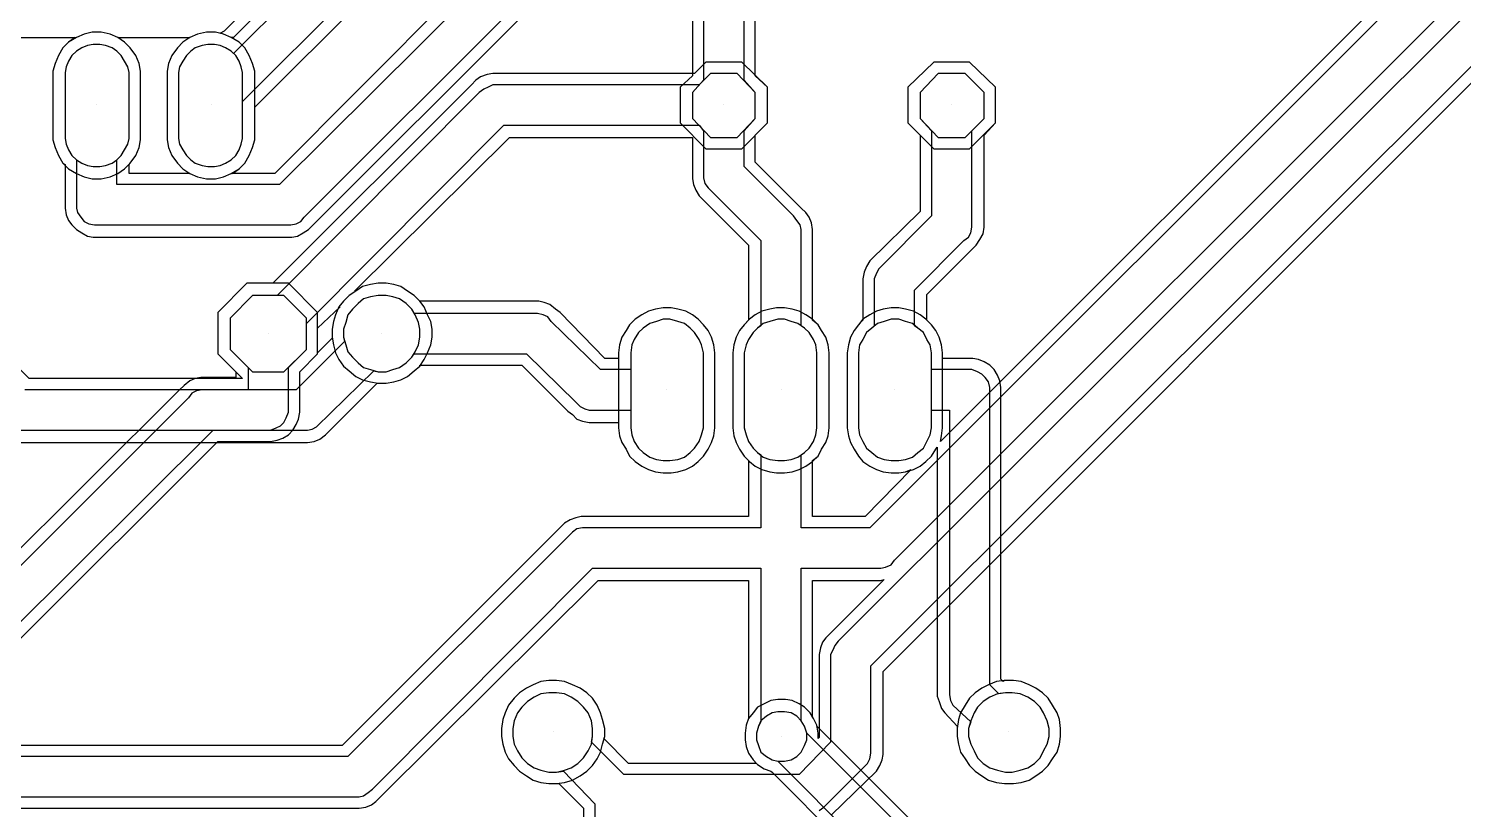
# Model space of a CAD drawing. Extents: x -4564 to 93, y -2534 to 43.
# Drawn here: x -1890 to -611, y -1542 to -846 of the extents above; entities that cross this region are included whole.
import ezdxf

# ---------------------------------------------------------------- set-up
doc = ezdxf.new("R2010")
doc.units = 0
for name, color, linetype in [('1', 1, 'CONTINUOUS'), ('11', 11, 'CONTINUOUS'), ('12', 12, 'CONTINUOUS'), ('3', 3, 'CONTINUOUS'), ('4', 4, 'CONTINUOUS')]:
    doc.layers.add(name, color=color, linetype=linetype)

msp = doc.modelspace()

# ---------------------------------------------------------------- linework, layer by layer
at = {"layer": '1'}
for p, q in [((-1829, -914), (-1829, -914)), ((-1727, -914), (-1727, -914)), ((-1270, -914), (-1270, -914)), ((-1067, -914), (-1067, -914)), ((-1676, -1118), (-1676, -1118)), ((-1575, -1118), (-1575, -1118))]:
    msp.add_line(p, q, dxfattribs=at)
at = {"layer": '11'}
for p, q in [((-1321, -1168), (-1321, -1168)), ((-1219, -1168), (-1219, -1168)), ((-1118, -1168), (-1118, -1168))]:
    msp.add_line(p, q, dxfattribs=at)
at = {"layer": '12'}
for p, q in [((-1422, -1473), (-1422, -1473)), ((-1016, -1473), (-1016, -1473))]:
    msp.add_line(p, q, dxfattribs=at)
at = {"layer": '3'}
for p, q in [((-327, -552), (-1168, -1392)), ((-415, -566), (-1140, -1291)), ((-1139, -1414), (-294, -570)), ((-1118, -1320), (-382, -584)), ((-1252, -892), (-1252, -658)), ((-1288, -668), (-1288, -892)), ((-1578, -740), (-1707, -868)), ((-1699, -911), (-1560, -772)), ((-1472, -792), (-1666, -985)), ((-1644, -1014), (-1454, -824)), ((-1847, -866), (-1851, -870)), ((-1847, -866), (-1851, -870)), ((-1842, -863), (-1847, -866)), ((-1842, -863), (-1847, -866)), ((-1837, -861), (-1842, -863)), ((-1837, -861), (-1842, -863)), ((-1832, -860), (-1837, -861)), ((-1832, -860), (-1837, -861)), ((-1826, -860), (-1832, -860)), ((-1826, -860), (-1832, -860)), ((-1821, -861), (-1826, -860)), ((-1821, -861), (-1826, -860)), ((-1815, -863), (-1821, -861)), ((-1815, -863), (-1821, -861)), ((-1811, -866), (-1815, -863)), ((-1811, -866), (-1815, -863)), ((-1807, -870), (-1811, -866)), ((-1807, -870), (-1811, -866)), ((-1745, -866), (-1749, -870)), ((-1745, -866), (-1749, -870)), ((-1741, -863), (-1745, -866)), ((-1741, -863), (-1745, -866)), ((-1735, -861), (-1741, -863)), ((-1735, -861), (-1741, -863)), ((-1730, -860), (-1735, -861)), ((-1730, -860), (-1735, -861)), ((-1724, -860), (-1730, -860)), ((-1724, -860), (-1730, -860)), ((-1719, -861), (-1724, -860)), ((-1719, -861), (-1724, -860)), ((-1714, -863), (-1719, -861)), ((-1714, -863), (-1719, -861)), ((-1709, -866), (-1714, -863)), ((-1709, -866), (-1714, -863)), ((-1707, -868), (-1709, -866)), ((-1705, -870), (-1709, -866)), ((-1856, -880), (-1857, -885)), ((-1856, -880), (-1857, -885)), ((-1854, -875), (-1856, -880)), ((-1854, -875), (-1856, -880)), ((-1851, -870), (-1854, -875)), ((-1851, -870), (-1854, -875)), ((-1804, -875), (-1807, -870)), ((-1804, -875), (-1807, -870)), ((-1801, -880), (-1804, -875)), ((-1801, -880), (-1804, -875)), ((-1800, -885), (-1801, -880)), ((-1800, -885), (-1801, -880)), ((-1755, -880), (-1756, -885)), ((-1755, -880), (-1756, -885)), ((-1752, -875), (-1755, -880)), ((-1752, -875), (-1755, -880)), ((-1749, -870), (-1752, -875)), ((-1749, -870), (-1752, -875)), ((-1702, -875), (-1705, -870)), ((-1700, -880), (-1702, -875)), ((-1699, -885), (-1700, -880)), ((-1857, -885), (-1857, -944)), ((-1857, -885), (-1857, -944)), ((-1800, -944), (-1800, -885)), ((-1800, -944), (-1800, -885)), ((-1756, -885), (-1756, -944)), ((-1756, -885), (-1756, -944)), ((-1699, -944), (-1699, -885)), ((-1288, -892), (-1298, -903)), ((-1282, -886), (-1292, -896)), ((-1258, -886), (-1282, -886)), ((-1242, -903), (-1258, -886)), ((-1242, -903), (-1252, -892)), ((-1079, -886), (-1095, -903)), ((-1079, -886), (-1095, -903)), ((-1055, -886), (-1079, -886)), ((-1055, -886), (-1079, -886)), ((-1038, -903), (-1055, -886)), ((-1038, -903), (-1055, -886)), ((-1488, -903), (-1668, -1084)), ((-1484, -900), (-1488, -903)), ((-1480, -898), (-1484, -900)), ((-1476, -896), (-1480, -898)), ((-1335, -896), (-1476, -896)), ((-1292, -896), (-1335, -896)), ((-1335, -896), (-1335, -896)), ((-1298, -903), (-1298, -926)), ((-1298, -903), (-1298, -903)), ((-1242, -926), (-1242, -903)), ((-1242, -926), (-1242, -903)), ((-1095, -903), (-1095, -926)), ((-1095, -903), (-1095, -903)), ((-1095, -903), (-1095, -926)), ((-1095, -903), (-1095, -903)), ((-1038, -926), (-1038, -903)), ((-1038, -926), (-1038, -903)), ((-1699, -944), (-1699, -911)), ((-1642, -1109), (-1466, -932)), ((-1466, -932), (-1330, -932)), ((-1330, -932), (-1330, -932)), ((-1330, -932), (-1292, -932)), ((-1298, -926), (-1282, -943)), ((-1292, -932), (-1288, -937)), ((-1258, -943), (-1242, -926)), ((-1252, -937), (-1242, -926)), ((-1095, -926), (-1085, -937)), ((-1095, -926), (-1079, -943)), ((-1055, -943), (-1038, -926)), ((-1049, -937), (-1038, -926)), ((-1857, -944), (-1856, -949)), ((-1857, -944), (-1856, -949)), ((-1801, -949), (-1800, -944)), ((-1801, -949), (-1800, -944)), ((-1800, -944), (-1800, -944)), ((-1756, -944), (-1755, -949)), ((-1756, -944), (-1755, -949)), ((-1700, -949), (-1699, -944)), ((-1700, -949), (-1699, -944)), ((-1699, -944), (-1699, -944)), ((-1699, -944), (-1699, -944)), ((-1288, -937), (-1288, -979)), ((-1282, -943), (-1258, -943)), ((-1252, -969), (-1252, -937)), ((-1085, -937), (-1085, -1013)), ((-1079, -943), (-1055, -943)), ((-1049, -1023), (-1049, -937)), ((-1856, -949), (-1854, -954)), ((-1856, -949), (-1854, -954)), ((-1854, -954), (-1851, -959)), ((-1854, -954), (-1851, -959)), ((-1807, -959), (-1804, -954)), ((-1807, -959), (-1804, -954)), ((-1804, -954), (-1801, -949)), ((-1804, -954), (-1801, -949)), ((-1755, -949), (-1752, -954)), ((-1755, -949), (-1752, -954)), ((-1752, -954), (-1749, -959)), ((-1752, -954), (-1749, -959)), ((-1705, -959), (-1702, -954)), ((-1705, -959), (-1702, -954)), ((-1702, -954), (-1700, -949)), ((-1702, -954), (-1700, -949)), ((-1851, -959), (-1847, -963)), ((-1851, -959), (-1847, -963)), ((-1847, -963), (-1847, -963)), ((-1847, -963), (-1847, -1006)), ((-1847, -963), (-1842, -966)), ((-1842, -966), (-1837, -968)), ((-1837, -968), (-1832, -969)), ((-1832, -969), (-1826, -969)), ((-1826, -969), (-1821, -968)), ((-1821, -968), (-1815, -966)), ((-1815, -966), (-1811, -963)), ((-1811, -963), (-1807, -959)), ((-1811, -963), (-1807, -959)), ((-1811, -985), (-1811, -963)), ((-1811, -963), (-1811, -963)), ((-1749, -959), (-1745, -963)), ((-1749, -959), (-1745, -963)), ((-1745, -963), (-1741, -966)), ((-1745, -963), (-1741, -966)), ((-1741, -966), (-1735, -968)), ((-1741, -966), (-1735, -968)), ((-1735, -968), (-1730, -969)), ((-1735, -968), (-1730, -969)), ((-1730, -969), (-1724, -969)), ((-1730, -969), (-1724, -969)), ((-1724, -969), (-1719, -968)), ((-1724, -969), (-1719, -968)), ((-1719, -968), (-1714, -966)), ((-1719, -968), (-1714, -966)), ((-1714, -966), (-1709, -963)), ((-1714, -966), (-1709, -963)), ((-1709, -963), (-1705, -959)), ((-1709, -963), (-1705, -959)), ((-1208, -1013), (-1252, -969)), ((-1288, -979), (-1287, -984)), ((-1287, -984), (-1284, -988)), ((-1666, -985), (-1811, -985)), ((-1284, -988), (-1237, -1035)), ((-1847, -1006), (-1846, -1010)), ((-1846, -1010), (-1843, -1014)), ((-1843, -1014), (-1840, -1018)), ((-1840, -1018), (-1836, -1020)), ((-1836, -1020), (-1831, -1021)), ((-1831, -1021), (-1656, -1021)), ((-1656, -1021), (-1651, -1020)), ((-1651, -1020), (-1647, -1018)), ((-1647, -1018), (-1644, -1014)), ((-1205, -1017), (-1208, -1013)), ((-1202, -1021), (-1205, -1017)), ((-1201, -1025), (-1202, -1021)), ((-1085, -1013), (-1132, -1060)), ((-1237, -1035), (-1237, -1111)), ((-1201, -1111), (-1201, -1025)), ((-1100, -1079), (-1056, -1035)), ((-1056, -1035), (-1052, -1032)), ((-1052, -1032), (-1050, -1028)), ((-1050, -1028), (-1049, -1023)), ((-1132, -1060), (-1134, -1064)), ((-1134, -1064), (-1136, -1069)), ((-1136, -1069), (-1136, -1111)), ((-1690, -1084), (-1710, -1104)), ((-1690, -1084), (-1710, -1104)), ((-1668, -1084), (-1690, -1084)), ((-1662, -1084), (-1690, -1084)), ((-1642, -1104), (-1662, -1084)), ((-1585, -1085), (-1591, -1087)), ((-1585, -1085), (-1591, -1087)), ((-1578, -1084), (-1585, -1085)), ((-1578, -1084), (-1585, -1085)), ((-1571, -1084), (-1578, -1084)), ((-1571, -1084), (-1578, -1084)), ((-1565, -1085), (-1571, -1084)), ((-1565, -1085), (-1571, -1084)), ((-1559, -1087), (-1565, -1085)), ((-1559, -1087), (-1565, -1085)), ((-1100, -1111), (-1100, -1079)), ((-1601, -1096), (-1605, -1101)), ((-1601, -1096), (-1605, -1101)), ((-1596, -1091), (-1601, -1096)), ((-1596, -1091), (-1601, -1096)), ((-1591, -1087), (-1596, -1091)), ((-1591, -1087), (-1596, -1091)), ((-1553, -1091), (-1559, -1087)), ((-1553, -1091), (-1559, -1087)), ((-1548, -1096), (-1553, -1091)), ((-1548, -1096), (-1553, -1091)), ((-1545, -1101), (-1548, -1096)), ((-1546, -1100), (-1548, -1096)), ((-1710, -1104), (-1710, -1132)), ((-1710, -1104), (-1710, -1132)), ((-1710, -1104), (-1710, -1104)), ((-1642, -1132), (-1642, -1104)), ((-1642, -1132), (-1642, -1109)), ((-1607, -1108), (-1609, -1114)), ((-1607, -1108), (-1609, -1114)), ((-1605, -1101), (-1607, -1108)), ((-1605, -1101), (-1607, -1108)), ((-1436, -1100), (-1546, -1100)), ((-1542, -1108), (-1545, -1101)), ((-1541, -1114), (-1542, -1108)), ((-1431, -1101), (-1436, -1100)), ((-1427, -1103), (-1431, -1101)), ((-1424, -1107), (-1427, -1103)), ((-1380, -1150), (-1424, -1107)), ((-1424, -1107), (-1424, -1107)), ((-1336, -1109), (-1342, -1113)), ((-1336, -1109), (-1342, -1113)), ((-1330, -1107), (-1336, -1109)), ((-1330, -1107), (-1336, -1109)), ((-1324, -1105), (-1330, -1107)), ((-1324, -1105), (-1330, -1107)), ((-1318, -1105), (-1324, -1105)), ((-1318, -1105), (-1324, -1105)), ((-1311, -1107), (-1318, -1105)), ((-1311, -1107), (-1318, -1105)), ((-1305, -1109), (-1311, -1107)), ((-1305, -1109), (-1311, -1107)), ((-1300, -1113), (-1305, -1109)), ((-1300, -1113), (-1305, -1109)), ((-1235, -1109), (-1240, -1113)), ((-1237, -1111), (-1240, -1113)), ((-1229, -1107), (-1235, -1109)), ((-1222, -1105), (-1229, -1107)), ((-1216, -1105), (-1222, -1105)), ((-1210, -1107), (-1216, -1105)), ((-1204, -1109), (-1210, -1107)), ((-1198, -1113), (-1204, -1109)), ((-1198, -1113), (-1201, -1111)), ((-1133, -1109), (-1138, -1113)), ((-1136, -1111), (-1138, -1113)), ((-1127, -1107), (-1133, -1109)), ((-1121, -1105), (-1127, -1107)), ((-1114, -1105), (-1121, -1105)), ((-1108, -1107), (-1114, -1105)), ((-1102, -1109), (-1108, -1107)), ((-1097, -1113), (-1102, -1109)), ((-1097, -1113), (-1100, -1111)), ((-1608, -1125), (-1651, -1168)), ((-1609, -1114), (-1609, -1121)), ((-1609, -1114), (-1609, -1114)), ((-1609, -1114), (-1609, -1121)), ((-1609, -1121), (-1607, -1128)), ((-1609, -1121), (-1608, -1125)), ((-1542, -1128), (-1541, -1121)), ((-1541, -1121), (-1541, -1114)), ((-1350, -1123), (-1352, -1128)), ((-1350, -1123), (-1352, -1128)), ((-1346, -1117), (-1350, -1123)), ((-1346, -1117), (-1350, -1123)), ((-1342, -1113), (-1346, -1117)), ((-1342, -1113), (-1346, -1117)), ((-1296, -1117), (-1300, -1113)), ((-1296, -1117), (-1300, -1113)), ((-1292, -1123), (-1296, -1117)), ((-1292, -1123), (-1296, -1117)), ((-1290, -1128), (-1292, -1123)), ((-1290, -1128), (-1292, -1123)), ((-1248, -1123), (-1250, -1128)), ((-1248, -1123), (-1250, -1128)), ((-1244, -1117), (-1248, -1123)), ((-1244, -1117), (-1248, -1123)), ((-1240, -1113), (-1244, -1117)), ((-1240, -1113), (-1244, -1117)), ((-1194, -1117), (-1198, -1113)), ((-1194, -1117), (-1198, -1113)), ((-1190, -1123), (-1194, -1117)), ((-1190, -1123), (-1194, -1117)), ((-1188, -1128), (-1190, -1123)), ((-1188, -1128), (-1190, -1123)), ((-1146, -1123), (-1149, -1128)), ((-1146, -1123), (-1149, -1128)), ((-1143, -1117), (-1146, -1123)), ((-1143, -1117), (-1146, -1123)), ((-1138, -1113), (-1143, -1117)), ((-1138, -1113), (-1143, -1117)), ((-1092, -1117), (-1097, -1113)), ((-1092, -1117), (-1097, -1113)), ((-1089, -1123), (-1092, -1117)), ((-1089, -1123), (-1092, -1117)), ((-1086, -1128), (-1089, -1123)), ((-1086, -1128), (-1089, -1123)), ((-1710, -1132), (-1694, -1148)), ((-1710, -1132), (-1690, -1152)), ((-1662, -1152), (-1642, -1132)), ((-1658, -1148), (-1642, -1132)), ((-1607, -1128), (-1605, -1134)), ((-1605, -1134), (-1601, -1139)), ((-1548, -1139), (-1545, -1134)), ((-1548, -1139), (-1546, -1136)), ((-1546, -1136), (-1446, -1136)), ((-1545, -1134), (-1542, -1128)), ((-1446, -1136), (-1402, -1179)), ((-1352, -1128), (-1353, -1135)), ((-1352, -1128), (-1353, -1135)), ((-1353, -1135), (-1353, -1202)), ((-1353, -1135), (-1353, -1135)), ((-1353, -1135), (-1353, -1150)), ((-1288, -1135), (-1290, -1128)), ((-1288, -1135), (-1290, -1128)), ((-1288, -1202), (-1288, -1135)), ((-1288, -1202), (-1288, -1135)), ((-1250, -1128), (-1252, -1135)), ((-1250, -1128), (-1252, -1135)), ((-1252, -1135), (-1252, -1202)), ((-1252, -1135), (-1252, -1202)), ((-1252, -1135), (-1252, -1135)), ((-1187, -1135), (-1188, -1128)), ((-1187, -1135), (-1188, -1128)), ((-1187, -1202), (-1187, -1135)), ((-1187, -1202), (-1187, -1135)), ((-1149, -1128), (-1150, -1135)), ((-1149, -1128), (-1150, -1135)), ((-1150, -1135), (-1150, -1202)), ((-1150, -1135), (-1150, -1202)), ((-1085, -1135), (-1086, -1128)), ((-1085, -1135), (-1086, -1128)), ((-1085, -1202), (-1085, -1135)), ((-1085, -1150), (-1085, -1135)), ((-1694, -1148), (-1694, -1168)), ((-1658, -1188), (-1658, -1148)), ((-1601, -1139), (-1596, -1144)), ((-1596, -1144), (-1591, -1148)), ((-1591, -1148), (-1585, -1150)), ((-1585, -1150), (-1578, -1152)), ((-1571, -1152), (-1565, -1150)), ((-1571, -1152), (-1565, -1150)), ((-1565, -1150), (-1559, -1148)), ((-1565, -1150), (-1559, -1148)), ((-1559, -1148), (-1553, -1144)), ((-1559, -1148), (-1553, -1144)), ((-1553, -1144), (-1548, -1139)), ((-1553, -1144), (-1548, -1139)), ((-1353, -1150), (-1380, -1150)), ((-1049, -1150), (-1085, -1150)), ((-1044, -1152), (-1049, -1150)), ((-1690, -1152), (-1662, -1152)), ((-1633, -1201), (-1582, -1151)), ((-1582, -1151), (-1578, -1152)), ((-1578, -1152), (-1571, -1152)), ((-1578, -1152), (-1571, -1152)), ((-1040, -1154), (-1044, -1152)), ((-1037, -1157), (-1040, -1154)), ((-1034, -1161), (-1037, -1157)), ((-1033, -1166), (-1034, -1161)), ((-1747, -1175), (-1926, -1354)), ((-1651, -1168), (-1893, -1168)), ((-1744, -1171), (-1747, -1175)), ((-1740, -1169), (-1744, -1171)), ((-1735, -1168), (-1740, -1169)), ((-1694, -1168), (-1735, -1168)), ((-1033, -1431), (-1033, -1166)), ((-1660, -1193), (-1658, -1188)), ((-1402, -1179), (-1402, -1179)), ((-1402, -1179), (-1398, -1183)), ((-1398, -1183), (-1394, -1185)), ((-1394, -1185), (-1390, -1186)), ((-1390, -1186), (-1353, -1186)), ((-1353, -1186), (-1353, -1202)), ((-1085, -1202), (-1085, -1186)), ((-1085, -1186), (-1069, -1186)), ((-1069, -1186), (-1069, -1440)), ((-1669, -1202), (-1665, -1200)), ((-1665, -1200), (-1662, -1197)), ((-1662, -1197), (-1660, -1193)), ((-1637, -1203), (-1633, -1201)), ((-1908, -1386), (-1725, -1204)), ((-1903, -1204), (-1641, -1204)), ((-1725, -1204), (-1674, -1204)), ((-1674, -1204), (-1669, -1202)), ((-1641, -1204), (-1637, -1203)), ((-1353, -1202), (-1352, -1208)), ((-1353, -1202), (-1352, -1208)), ((-1352, -1208), (-1350, -1214)), ((-1352, -1208), (-1350, -1214)), ((-1350, -1214), (-1346, -1220)), ((-1350, -1214), (-1346, -1220)), ((-1296, -1220), (-1292, -1214)), ((-1296, -1220), (-1292, -1214)), ((-1292, -1214), (-1290, -1208)), ((-1292, -1214), (-1290, -1208)), ((-1290, -1208), (-1288, -1202)), ((-1290, -1208), (-1288, -1202)), ((-1252, -1202), (-1250, -1208)), ((-1252, -1202), (-1250, -1208)), ((-1250, -1208), (-1248, -1214)), ((-1250, -1208), (-1248, -1214)), ((-1248, -1214), (-1244, -1220)), ((-1248, -1214), (-1244, -1220)), ((-1194, -1220), (-1190, -1214)), ((-1194, -1220), (-1190, -1214)), ((-1190, -1214), (-1188, -1208)), ((-1190, -1214), (-1188, -1208)), ((-1188, -1208), (-1187, -1202)), ((-1188, -1208), (-1187, -1202)), ((-1150, -1202), (-1149, -1208)), ((-1150, -1202), (-1149, -1208)), ((-1149, -1208), (-1146, -1214)), ((-1149, -1208), (-1146, -1214)), ((-1146, -1214), (-1143, -1220)), ((-1146, -1214), (-1143, -1220)), ((-1092, -1220), (-1089, -1214)), ((-1092, -1220), (-1089, -1214)), ((-1089, -1214), (-1086, -1208)), ((-1089, -1214), (-1086, -1208)), ((-1086, -1208), (-1085, -1202)), ((-1086, -1208), (-1085, -1202)), ((-1346, -1220), (-1342, -1224)), ((-1346, -1220), (-1342, -1224)), ((-1342, -1224), (-1336, -1228)), ((-1342, -1224), (-1336, -1228)), ((-1305, -1228), (-1300, -1224)), ((-1305, -1228), (-1300, -1224)), ((-1300, -1224), (-1296, -1220)), ((-1300, -1224), (-1296, -1220)), ((-1244, -1220), (-1240, -1224)), ((-1244, -1220), (-1240, -1224)), ((-1240, -1224), (-1237, -1226)), ((-1240, -1224), (-1235, -1228)), ((-1237, -1226), (-1237, -1291)), ((-1204, -1228), (-1198, -1224)), ((-1201, -1226), (-1198, -1224)), ((-1201, -1291), (-1201, -1226)), ((-1198, -1224), (-1194, -1220)), ((-1198, -1224), (-1194, -1220)), ((-1143, -1220), (-1138, -1224)), ((-1143, -1220), (-1138, -1224)), ((-1138, -1224), (-1133, -1228)), ((-1138, -1224), (-1133, -1228)), ((-1102, -1228), (-1097, -1224)), ((-1102, -1228), (-1097, -1224)), ((-1097, -1224), (-1092, -1220)), ((-1097, -1224), (-1092, -1220)), ((-1336, -1228), (-1330, -1230)), ((-1336, -1228), (-1330, -1230)), ((-1330, -1230), (-1324, -1231)), ((-1330, -1230), (-1324, -1231)), ((-1324, -1231), (-1318, -1231)), ((-1324, -1231), (-1318, -1231)), ((-1318, -1231), (-1311, -1230)), ((-1318, -1231), (-1311, -1230)), ((-1311, -1230), (-1305, -1228)), ((-1311, -1230), (-1305, -1228)), ((-1235, -1228), (-1229, -1230)), ((-1229, -1230), (-1222, -1231)), ((-1222, -1231), (-1216, -1231)), ((-1216, -1231), (-1210, -1230)), ((-1210, -1230), (-1204, -1228)), ((-1133, -1228), (-1127, -1230)), ((-1133, -1228), (-1127, -1230)), ((-1127, -1230), (-1121, -1231)), ((-1127, -1230), (-1121, -1231)), ((-1121, -1231), (-1114, -1231)), ((-1121, -1231), (-1114, -1231)), ((-1114, -1231), (-1108, -1230)), ((-1114, -1231), (-1108, -1230)), ((-1108, -1230), (-1102, -1228)), ((-1108, -1230), (-1102, -1228)), ((-1396, -1291), (-1401, -1292)), ((-1237, -1291), (-1396, -1291)), ((-1140, -1291), (-1201, -1291)), ((-1405, -1295), (-1605, -1495)), ((-1401, -1292), (-1405, -1295)), ((-1583, -1524), (-1387, -1327)), ((-1387, -1327), (-1237, -1327)), ((-1237, -1327), (-1237, -1464)), ((-1201, -1463), (-1201, -1327)), ((-1201, -1327), (-1130, -1327)), ((-1130, -1327), (-1126, -1326)), ((-1126, -1326), (-1121, -1324)), ((-1121, -1324), (-1118, -1320)), ((-1168, -1392), (-1171, -1396)), ((-1173, -1400), (-1175, -1404)), ((-1175, -1404), (-1175, -1482)), ((-1171, -1396), (-1173, -1400)), ((-1139, -1492), (-1139, -1414)), ((-1025, -1439), (-1033, -1431)), ((-1439, -1442), (-1445, -1446)), ((-1439, -1442), (-1445, -1446)), ((-1433, -1439), (-1439, -1442)), ((-1433, -1439), (-1439, -1442)), ((-1426, -1438), (-1433, -1439)), ((-1426, -1438), (-1433, -1439)), ((-1419, -1438), (-1426, -1438)), ((-1419, -1438), (-1426, -1438)), ((-1412, -1439), (-1419, -1438)), ((-1412, -1439), (-1419, -1438)), ((-1406, -1442), (-1412, -1439)), ((-1406, -1442), (-1412, -1439)), ((-1400, -1446), (-1406, -1442)), ((-1400, -1446), (-1406, -1442)), ((-1069, -1440), (-1068, -1445)), ((-1033, -1442), (-1039, -1446)), ((-1026, -1439), (-1033, -1442)), ((-1019, -1438), (-1026, -1439)), ((-1019, -1438), (-1025, -1439)), ((-1013, -1438), (-1019, -1438)), ((-1013, -1438), (-1019, -1438)), ((-1006, -1439), (-1013, -1438)), ((-1006, -1439), (-1013, -1438)), ((-999, -1442), (-1006, -1439)), ((-999, -1442), (-1006, -1439)), ((-993, -1446), (-999, -1442)), ((-993, -1446), (-999, -1442)), ((-1454, -1456), (-1457, -1463)), ((-1454, -1456), (-1457, -1463)), ((-1450, -1451), (-1454, -1456)), ((-1450, -1451), (-1454, -1456)), ((-1445, -1446), (-1450, -1451)), ((-1445, -1446), (-1450, -1451)), ((-1395, -1451), (-1400, -1446)), ((-1395, -1451), (-1400, -1446)), ((-1391, -1456), (-1395, -1451)), ((-1391, -1456), (-1395, -1451)), ((-1388, -1463), (-1391, -1456)), ((-1388, -1463), (-1391, -1456)), ((-1227, -1456), (-1232, -1459)), ((-1222, -1455), (-1227, -1456)), ((-1216, -1455), (-1222, -1455)), ((-1210, -1456), (-1216, -1455)), ((-1205, -1459), (-1210, -1456)), ((-1068, -1445), (-1066, -1449)), ((-1066, -1449), (-1050, -1464)), ((-1047, -1456), (-1050, -1463)), ((-1044, -1451), (-1047, -1456)), ((-1039, -1446), (-1044, -1451)), ((-988, -1451), (-993, -1446)), ((-988, -1451), (-993, -1446)), ((-985, -1456), (-988, -1451)), ((-985, -1456), (-988, -1451)), ((-982, -1463), (-985, -1456)), ((-982, -1463), (-985, -1456)), ((-1457, -1463), (-1458, -1470)), ((-1457, -1463), (-1458, -1470)), ((-1458, -1470), (-1458, -1477)), ((-1458, -1470), (-1458, -1477)), ((-1458, -1470), (-1458, -1470)), ((-1387, -1470), (-1388, -1463)), ((-1387, -1470), (-1388, -1463)), ((-1387, -1477), (-1387, -1470)), ((-1387, -1477), (-1387, -1470)), ((-1239, -1468), (-1241, -1474)), ((-1239, -1468), (-1241, -1474)), ((-1237, -1463), (-1239, -1468)), ((-1237, -1464), (-1239, -1468)), ((-1232, -1459), (-1237, -1463)), ((-1201, -1463), (-1205, -1459)), ((-1198, -1468), (-1201, -1463)), ((-1201, -1463), (-1201, -1463)), ((-1198, -1468), (-1201, -1463)), ((-1196, -1474), (-1198, -1468)), ((-1196, -1474), (-1198, -1468)), ((-1050, -1463), (-1052, -1470)), ((-1050, -1464), (-1052, -1470)), ((-1052, -1470), (-1052, -1477)), ((-1052, -1470), (-1052, -1470)), ((-1052, -1470), (-1052, -1477)), ((-1052, -1470), (-1052, -1470)), ((-980, -1470), (-982, -1463)), ((-980, -1470), (-982, -1463)), ((-980, -1477), (-980, -1470)), ((-980, -1477), (-980, -1470)), ((-1458, -1477), (-1457, -1484)), ((-1458, -1477), (-1457, -1484)), ((-1388, -1482), (-1387, -1477)), ((-1388, -1484), (-1387, -1477)), ((-1359, -1511), (-1388, -1482)), ((-1241, -1474), (-1241, -1480)), ((-1241, -1474), (-1241, -1480)), ((-1241, -1480), (-1239, -1485)), ((-1241, -1480), (-1239, -1485)), ((-1175, -1482), (-1203, -1511)), ((-1198, -1485), (-1196, -1480)), ((-1196, -1480), (-1196, -1474)), ((-1083, -1587), (-1196, -1474)), ((-1052, -1477), (-1050, -1484)), ((-1052, -1477), (-1050, -1484)), ((-982, -1484), (-980, -1477)), ((-982, -1484), (-980, -1477)), ((-1605, -1495), (-2356, -1495)), ((-1457, -1484), (-1454, -1490)), ((-1457, -1484), (-1454, -1490)), ((-1454, -1490), (-1450, -1496)), ((-1454, -1490), (-1450, -1496)), ((-1395, -1496), (-1391, -1490)), ((-1391, -1490), (-1388, -1484)), ((-1239, -1485), (-1237, -1491)), ((-1239, -1485), (-1237, -1491)), ((-1237, -1491), (-1232, -1495)), ((-1237, -1491), (-1232, -1495)), ((-1232, -1495), (-1227, -1498)), ((-1232, -1495), (-1227, -1498)), ((-1210, -1498), (-1205, -1495)), ((-1205, -1495), (-1201, -1491)), ((-1201, -1491), (-1198, -1485)), ((-1140, -1497), (-1139, -1492)), ((-1050, -1484), (-1047, -1490)), ((-1050, -1484), (-1047, -1490)), ((-1047, -1490), (-1044, -1496)), ((-1047, -1490), (-1044, -1496)), ((-988, -1496), (-985, -1490)), ((-988, -1496), (-985, -1490)), ((-985, -1490), (-982, -1484)), ((-985, -1490), (-982, -1484)), ((-1450, -1496), (-1445, -1501)), ((-1450, -1496), (-1445, -1501)), ((-1445, -1501), (-1439, -1505)), ((-1445, -1501), (-1439, -1505)), ((-1439, -1505), (-1433, -1507)), ((-1439, -1505), (-1433, -1507)), ((-1433, -1507), (-1426, -1509)), ((-1433, -1507), (-1426, -1509)), ((-1419, -1509), (-1412, -1507)), ((-1419, -1509), (-1413, -1508)), ((-1413, -1508), (-1385, -1537)), ((-1412, -1507), (-1406, -1505)), ((-1406, -1505), (-1400, -1501)), ((-1400, -1501), (-1395, -1496)), ((-1227, -1498), (-1222, -1499)), ((-1227, -1498), (-1222, -1499)), ((-1222, -1499), (-1216, -1499)), ((-1222, -1499), (-1102, -1619)), ((-1216, -1499), (-1210, -1498)), ((-1181, -1540), (-1142, -1501)), ((-1142, -1501), (-1140, -1497)), ((-1044, -1496), (-1039, -1501)), ((-1044, -1496), (-1039, -1501)), ((-1039, -1501), (-1033, -1505)), ((-1039, -1501), (-1033, -1505)), ((-1033, -1505), (-1026, -1507)), ((-1033, -1505), (-1026, -1507)), ((-1026, -1507), (-1019, -1509)), ((-1026, -1507), (-1019, -1509)), ((-1013, -1509), (-1006, -1507)), ((-1013, -1509), (-1006, -1507)), ((-1006, -1507), (-999, -1505)), ((-1006, -1507), (-999, -1505)), ((-999, -1505), (-993, -1501)), ((-999, -1505), (-993, -1501)), ((-993, -1501), (-988, -1496)), ((-993, -1501), (-988, -1496)), ((-1426, -1509), (-1419, -1509)), ((-1426, -1509), (-1419, -1509)), ((-1203, -1511), (-1359, -1511)), ((-1019, -1509), (-1013, -1509)), ((-1019, -1509), (-1013, -1509)), ((-2366, -1531), (-1595, -1531)), ((-1595, -1531), (-1591, -1530)), ((-1591, -1530), (-1587, -1527)), ((-1587, -1527), (-1583, -1524)), ((-1385, -1537), (-1385, -1777)), ((-1185, -1543), (-1181, -1540))]:
    msp.add_line(p, q, dxfattribs=at)
at = {"layer": '4'}
for p, q in [((-425, -562), (-1077, -1214)), ((-1128, -1419), (-287, -577)), ((-1242, -888), (-1242, -658)), ((-1298, -672), (-1298, -888)), ((-1715, -848), (-1567, -700)), ((-1585, -732), (-1707, -854)), ((-1688, -916), (-1555, -783)), ((-1480, -784), (-1670, -975)), ((-1636, -1021), (-1450, -835)), ((-1911, -854), (-1848, -854)), ((-1848, -854), (-1854, -858)), ((-1847, -854), (-1854, -858)), ((-1840, -851), (-1847, -854)), ((-1833, -849), (-1840, -851)), ((-1825, -849), (-1833, -849)), ((-1817, -851), (-1825, -849)), ((-1810, -854), (-1817, -851)), ((-1804, -858), (-1810, -854)), ((-1810, -854), (-1746, -854)), ((-1804, -858), (-1810, -854)), ((-1746, -854), (-1752, -858)), ((-1746, -854), (-1752, -858)), ((-1739, -851), (-1746, -854)), ((-1731, -849), (-1739, -851)), ((-1723, -849), (-1731, -849)), ((-1716, -851), (-1723, -849)), ((-1719, -850), (-1715, -848)), ((-1716, -851), (-1719, -850)), ((-1709, -854), (-1716, -851)), ((-1709, -854), (-1716, -851)), ((-1707, -854), (-1709, -854)), ((-1702, -858), (-1709, -854)), ((-1859, -863), (-1863, -870)), ((-1859, -863), (-1863, -870)), ((-1854, -858), (-1859, -863)), ((-1854, -858), (-1859, -863)), ((-1854, -858), (-1854, -858)), ((-1799, -863), (-1804, -858)), ((-1799, -863), (-1804, -858)), ((-1794, -870), (-1799, -863)), ((-1794, -870), (-1799, -863)), ((-1757, -863), (-1762, -870)), ((-1757, -863), (-1762, -870)), ((-1752, -858), (-1757, -863)), ((-1752, -858), (-1757, -863)), ((-1752, -858), (-1752, -858)), ((-1697, -863), (-1702, -858)), ((-1693, -870), (-1697, -863)), ((-1866, -877), (-1868, -884)), ((-1866, -877), (-1868, -884)), ((-1863, -870), (-1866, -877)), ((-1863, -870), (-1866, -877)), ((-1791, -877), (-1794, -870)), ((-1791, -877), (-1794, -870)), ((-1790, -884), (-1791, -877)), ((-1790, -884), (-1791, -877)), ((-1765, -877), (-1766, -884)), ((-1765, -877), (-1766, -884)), ((-1762, -870), (-1765, -877)), ((-1762, -870), (-1765, -877)), ((-1690, -877), (-1693, -870)), ((-1688, -884), (-1690, -877)), ((-1286, -876), (-1296, -886)), ((-1254, -876), (-1286, -876)), ((-1231, -898), (-1254, -876)), ((-1083, -876), (-1106, -898)), ((-1083, -876), (-1106, -898)), ((-1051, -876), (-1083, -876)), ((-1051, -876), (-1083, -876)), ((-1028, -898), (-1051, -876)), ((-1028, -898), (-1051, -876)), ((-1868, -884), (-1868, -945)), ((-1868, -884), (-1868, -945)), ((-1790, -945), (-1790, -884)), ((-1790, -945), (-1790, -884)), ((-1766, -884), (-1766, -945)), ((-1766, -884), (-1766, -945)), ((-1688, -945), (-1688, -884)), ((-1491, -892), (-1495, -896)), ((-1487, -889), (-1491, -892)), ((-1481, -887), (-1487, -889)), ((-1476, -886), (-1481, -887)), ((-1335, -886), (-1476, -886)), ((-1296, -886), (-1335, -886)), ((-1335, -886), (-1335, -886)), ((-1298, -888), (-1309, -898)), ((-1231, -898), (-1242, -888)), ((-1495, -896), (-1672, -1073)), ((-1309, -898), (-1309, -930)), ((-1309, -898), (-1309, -898)), ((-1231, -930), (-1231, -898)), ((-1231, -930), (-1231, -898)), ((-1106, -898), (-1106, -930)), ((-1106, -898), (-1106, -930)), ((-1106, -898), (-1106, -898)), ((-1028, -930), (-1028, -898)), ((-1028, -930), (-1028, -898)), ((-1688, -945), (-1688, -916)), ((-1309, -930), (-1286, -953)), ((-1254, -953), (-1231, -930)), ((-1242, -941), (-1231, -930)), ((-1106, -930), (-1095, -941)), ((-1106, -930), (-1083, -953)), ((-1051, -953), (-1028, -930)), ((-1038, -941), (-1028, -930)), ((-1868, -945), (-1866, -952)), ((-1868, -945), (-1866, -952)), ((-1791, -952), (-1790, -945)), ((-1791, -952), (-1790, -945)), ((-1790, -945), (-1790, -945)), ((-1766, -945), (-1765, -952)), ((-1766, -945), (-1765, -952)), ((-1690, -952), (-1688, -945)), ((-1690, -952), (-1688, -945)), ((-1688, -945), (-1688, -945)), ((-1599, -1080), (-1461, -943)), ((-1461, -943), (-1330, -943)), ((-1330, -943), (-1330, -943)), ((-1330, -943), (-1298, -943)), ((-1298, -943), (-1298, -980)), ((-1242, -965), (-1242, -941)), ((-1095, -941), (-1095, -1009)), ((-1038, -1023), (-1038, -941)), ((-1866, -952), (-1863, -959)), ((-1866, -952), (-1863, -959)), ((-1794, -959), (-1791, -952)), ((-1794, -959), (-1791, -952)), ((-1765, -952), (-1762, -959)), ((-1765, -952), (-1762, -959)), ((-1693, -959), (-1690, -952)), ((-1693, -959), (-1690, -952)), ((-1286, -953), (-1254, -953)), ((-1083, -953), (-1051, -953)), ((-1863, -959), (-1859, -966)), ((-1863, -959), (-1859, -966)), ((-1859, -966), (-1857, -967)), ((-1859, -966), (-1854, -971)), ((-1857, -967), (-1857, -1006)), ((-1854, -971), (-1847, -975)), ((-1810, -975), (-1804, -971)), ((-1804, -971), (-1799, -966)), ((-1800, -967), (-1799, -966)), ((-1800, -975), (-1800, -967)), ((-1799, -966), (-1794, -959)), ((-1799, -966), (-1794, -959)), ((-1762, -959), (-1757, -966)), ((-1762, -959), (-1757, -966)), ((-1757, -966), (-1752, -971)), ((-1757, -966), (-1752, -971)), ((-1752, -971), (-1746, -975)), ((-1752, -971), (-1746, -975)), ((-1709, -975), (-1702, -971)), ((-1708, -975), (-1702, -971)), ((-1702, -971), (-1697, -966)), ((-1702, -971), (-1697, -966)), ((-1697, -966), (-1693, -959)), ((-1697, -966), (-1693, -959)), ((-1201, -1006), (-1242, -965)), ((-1847, -975), (-1840, -978)), ((-1840, -978), (-1833, -980)), ((-1833, -980), (-1825, -980)), ((-1825, -980), (-1817, -978)), ((-1817, -978), (-1810, -975)), ((-1746, -975), (-1800, -975)), ((-1746, -975), (-1739, -978)), ((-1739, -978), (-1731, -980)), ((-1731, -980), (-1723, -980)), ((-1723, -980), (-1716, -978)), ((-1716, -978), (-1709, -975)), ((-1670, -975), (-1708, -975)), ((-1298, -980), (-1297, -985)), ((-1297, -985), (-1295, -990)), ((-1295, -990), (-1292, -995)), ((-1292, -995), (-1248, -1039)), ((-1857, -1006), (-1856, -1012)), ((-1197, -1010), (-1201, -1006)), ((-1194, -1014), (-1197, -1010)), ((-1095, -1009), (-1140, -1053)), ((-1856, -1012), (-1854, -1017)), ((-1854, -1017), (-1851, -1021)), ((-1851, -1021), (-1847, -1025)), ((-1640, -1025), (-1636, -1021)), ((-1192, -1019), (-1194, -1014)), ((-1191, -1025), (-1192, -1019)), ((-1847, -1025), (-1842, -1028)), ((-1842, -1028), (-1837, -1031)), ((-1837, -1031), (-1832, -1032)), ((-1832, -1032), (-1655, -1032)), ((-1655, -1032), (-1650, -1031)), ((-1650, -1031), (-1645, -1028)), ((-1645, -1028), (-1640, -1025)), ((-1191, -1106), (-1191, -1025)), ((-1045, -1039), (-1042, -1034)), ((-1042, -1034), (-1039, -1029)), ((-1039, -1029), (-1038, -1023)), ((-1248, -1039), (-1248, -1106)), ((-1089, -1083), (-1049, -1043)), ((-1049, -1043), (-1045, -1039)), ((-1143, -1058), (-1145, -1063)), ((-1140, -1053), (-1143, -1058)), ((-1695, -1073), (-1721, -1099)), ((-1695, -1073), (-1721, -1099)), ((-1672, -1073), (-1695, -1073)), ((-1658, -1073), (-1695, -1073)), ((-1632, -1099), (-1658, -1073)), ((-1578, -1073), (-1585, -1074)), ((-1578, -1073), (-1585, -1074)), ((-1571, -1073), (-1578, -1073)), ((-1571, -1073), (-1578, -1073)), ((-1564, -1074), (-1571, -1073)), ((-1564, -1074), (-1571, -1073)), ((-1145, -1063), (-1146, -1069)), ((-1146, -1069), (-1146, -1106)), ((-1604, -1084), (-1609, -1089)), ((-1598, -1080), (-1604, -1084)), ((-1598, -1080), (-1599, -1080)), ((-1592, -1076), (-1598, -1080)), ((-1592, -1076), (-1598, -1080)), ((-1585, -1074), (-1592, -1076)), ((-1585, -1074), (-1592, -1076)), ((-1558, -1076), (-1564, -1074)), ((-1558, -1076), (-1564, -1074)), ((-1552, -1080), (-1558, -1076)), ((-1552, -1080), (-1558, -1076)), ((-1546, -1084), (-1552, -1080)), ((-1546, -1084), (-1552, -1080)), ((-1541, -1089), (-1546, -1084)), ((-1541, -1089), (-1546, -1084)), ((-1089, -1106), (-1089, -1083)), ((-1721, -1099), (-1721, -1136)), ((-1721, -1099), (-1721, -1136)), ((-1632, -1113), (-1612, -1094)), ((-1632, -1135), (-1632, -1099)), ((-1613, -1094), (-1616, -1101)), ((-1613, -1094), (-1616, -1101)), ((-1609, -1089), (-1613, -1094)), ((-1612, -1094), (-1613, -1094)), ((-1537, -1094), (-1541, -1089)), ((-1435, -1089), (-1541, -1089)), ((-1541, -1089), (-1541, -1089)), ((-1534, -1101), (-1537, -1094)), ((-1430, -1090), (-1435, -1089)), ((-1425, -1092), (-1430, -1090)), ((-1420, -1096), (-1425, -1092)), ((-1416, -1099), (-1420, -1096)), ((-1376, -1140), (-1416, -1099)), ((-1416, -1099), (-1416, -1099)), ((-1337, -1098), (-1343, -1101)), ((-1337, -1098), (-1343, -1101)), ((-1331, -1096), (-1337, -1098)), ((-1331, -1096), (-1337, -1098)), ((-1324, -1095), (-1331, -1096)), ((-1324, -1095), (-1331, -1096)), ((-1317, -1095), (-1324, -1095)), ((-1317, -1095), (-1324, -1095)), ((-1311, -1096), (-1317, -1095)), ((-1311, -1096), (-1317, -1095)), ((-1304, -1098), (-1311, -1096)), ((-1304, -1098), (-1311, -1096)), ((-1298, -1101), (-1304, -1098)), ((-1298, -1101), (-1304, -1098)), ((-1236, -1098), (-1242, -1101)), ((-1229, -1096), (-1236, -1098)), ((-1223, -1095), (-1229, -1096)), ((-1216, -1095), (-1223, -1095)), ((-1209, -1096), (-1216, -1095)), ((-1203, -1098), (-1209, -1096)), ((-1197, -1101), (-1203, -1098)), ((-1134, -1098), (-1140, -1101)), ((-1128, -1096), (-1134, -1098)), ((-1121, -1095), (-1128, -1096)), ((-1114, -1095), (-1121, -1095)), ((-1108, -1096), (-1114, -1095)), ((-1101, -1098), (-1108, -1096)), ((-1095, -1101), (-1101, -1098)), ((-1618, -1107), (-1619, -1114)), ((-1618, -1107), (-1619, -1114)), ((-1616, -1101), (-1618, -1107)), ((-1616, -1101), (-1618, -1107)), ((-1531, -1107), (-1534, -1101)), ((-1530, -1114), (-1531, -1107)), ((-1354, -1110), (-1357, -1115)), ((-1354, -1110), (-1357, -1115)), ((-1349, -1105), (-1354, -1110)), ((-1349, -1105), (-1354, -1110)), ((-1343, -1101), (-1349, -1105)), ((-1343, -1101), (-1349, -1105)), ((-1293, -1105), (-1298, -1101)), ((-1293, -1105), (-1298, -1101)), ((-1288, -1110), (-1293, -1105)), ((-1288, -1110), (-1293, -1105)), ((-1284, -1115), (-1288, -1110)), ((-1284, -1115), (-1288, -1110)), ((-1252, -1110), (-1256, -1115)), ((-1252, -1110), (-1256, -1115)), ((-1247, -1105), (-1252, -1110)), ((-1248, -1106), (-1252, -1110)), ((-1242, -1101), (-1247, -1105)), ((-1191, -1105), (-1197, -1101)), ((-1186, -1110), (-1191, -1105)), ((-1186, -1110), (-1191, -1106)), ((-1183, -1115), (-1186, -1110)), ((-1183, -1115), (-1186, -1110)), ((-1150, -1110), (-1154, -1115)), ((-1150, -1110), (-1154, -1115)), ((-1146, -1105), (-1150, -1110)), ((-1146, -1106), (-1150, -1110)), ((-1140, -1101), (-1146, -1105)), ((-1090, -1105), (-1095, -1101)), ((-1085, -1110), (-1090, -1105)), ((-1085, -1110), (-1089, -1106)), ((-1081, -1115), (-1085, -1110)), ((-1081, -1115), (-1085, -1110)), ((-1632, -1136), (-1632, -1113)), ((-1619, -1122), (-1632, -1135)), ((-1619, -1114), (-1619, -1121)), ((-1619, -1114), (-1619, -1121)), ((-1619, -1121), (-1618, -1128)), ((-1619, -1121), (-1619, -1122)), ((-1531, -1128), (-1530, -1121)), ((-1530, -1121), (-1530, -1114)), ((-1361, -1121), (-1363, -1128)), ((-1361, -1121), (-1363, -1128)), ((-1357, -1115), (-1361, -1121)), ((-1357, -1115), (-1361, -1121)), ((-1281, -1121), (-1284, -1115)), ((-1281, -1121), (-1284, -1115)), ((-1279, -1128), (-1281, -1121)), ((-1279, -1128), (-1281, -1121)), ((-1259, -1121), (-1261, -1128)), ((-1259, -1121), (-1261, -1128)), ((-1256, -1115), (-1259, -1121)), ((-1256, -1115), (-1259, -1121)), ((-1179, -1121), (-1183, -1115)), ((-1179, -1121), (-1183, -1115)), ((-1177, -1128), (-1179, -1121)), ((-1177, -1128), (-1179, -1121)), ((-1157, -1121), (-1159, -1128)), ((-1157, -1121), (-1159, -1128)), ((-1154, -1115), (-1157, -1121)), ((-1154, -1115), (-1157, -1121)), ((-1078, -1121), (-1081, -1115)), ((-1078, -1121), (-1081, -1115)), ((-1076, -1128), (-1078, -1121)), ((-1076, -1128), (-1078, -1121)), ((-1721, -1136), (-1705, -1152)), ((-1721, -1136), (-1699, -1158)), ((-1648, -1152), (-1632, -1136)), ((-1618, -1128), (-1616, -1135)), ((-1616, -1135), (-1613, -1141)), ((-1537, -1141), (-1534, -1135)), ((-1534, -1135), (-1531, -1128)), ((-1363, -1128), (-1364, -1135)), ((-1363, -1128), (-1364, -1135)), ((-1364, -1135), (-1364, -1202)), ((-1364, -1135), (-1364, -1135)), ((-1364, -1135), (-1364, -1140)), ((-1364, -1135), (-1364, -1135)), ((-1278, -1135), (-1279, -1128)), ((-1278, -1135), (-1279, -1128)), ((-1278, -1202), (-1278, -1135)), ((-1278, -1202), (-1278, -1135)), ((-1261, -1128), (-1262, -1135)), ((-1261, -1128), (-1262, -1135)), ((-1262, -1135), (-1262, -1202)), ((-1262, -1135), (-1262, -1202)), ((-1262, -1135), (-1262, -1135)), ((-1176, -1135), (-1177, -1128)), ((-1176, -1135), (-1177, -1128)), ((-1176, -1202), (-1176, -1135)), ((-1176, -1202), (-1176, -1135)), ((-1159, -1128), (-1160, -1135)), ((-1159, -1128), (-1160, -1135)), ((-1160, -1135), (-1160, -1202)), ((-1160, -1135), (-1160, -1202)), ((-1075, -1135), (-1076, -1128)), ((-1075, -1135), (-1076, -1128)), ((-1075, -1202), (-1075, -1135)), ((-1075, -1140), (-1075, -1135)), ((-1889, -1158), (-1901, -1146)), ((-1613, -1141), (-1609, -1147)), ((-1609, -1147), (-1604, -1151)), ((-1546, -1151), (-1541, -1147)), ((-1546, -1151), (-1541, -1147)), ((-1541, -1147), (-1537, -1141)), ((-1541, -1147), (-1541, -1146)), ((-1541, -1146), (-1450, -1146)), ((-1450, -1146), (-1409, -1187)), ((-1364, -1140), (-1376, -1140)), ((-1048, -1140), (-1075, -1140)), ((-1043, -1141), (-1048, -1140)), ((-1038, -1143), (-1043, -1141)), ((-1033, -1146), (-1038, -1143)), ((-1029, -1150), (-1033, -1146)), ((-1026, -1155), (-1029, -1150)), ((-1699, -1158), (-1889, -1158)), ((-1746, -1160), (-1751, -1164)), ((-1741, -1158), (-1746, -1160)), ((-1736, -1157), (-1741, -1158)), ((-1705, -1157), (-1736, -1157)), ((-1705, -1152), (-1705, -1157)), ((-1648, -1188), (-1648, -1152)), ((-1625, -1208), (-1579, -1162)), ((-1604, -1151), (-1598, -1156)), ((-1598, -1156), (-1592, -1159)), ((-1592, -1159), (-1585, -1161)), ((-1585, -1161), (-1578, -1162)), ((-1579, -1162), (-1578, -1162)), ((-1578, -1162), (-1571, -1162)), ((-1578, -1162), (-1571, -1162)), ((-1571, -1162), (-1564, -1161)), ((-1571, -1162), (-1564, -1161)), ((-1564, -1161), (-1558, -1159)), ((-1564, -1161), (-1558, -1159)), ((-1558, -1159), (-1552, -1156)), ((-1558, -1159), (-1552, -1156)), ((-1552, -1156), (-1546, -1151)), ((-1552, -1156), (-1546, -1151)), ((-1024, -1160), (-1026, -1155)), ((-1023, -1166), (-1024, -1160)), ((-1755, -1168), (-1931, -1343)), ((-1751, -1164), (-1755, -1168)), ((-1023, -1426), (-1023, -1166)), ((-1649, -1194), (-1648, -1188)), ((-1409, -1187), (-1409, -1187)), ((-1409, -1187), (-1405, -1190)), ((-1654, -1204), (-1651, -1199)), ((-1651, -1199), (-1649, -1194)), ((-1405, -1190), (-1401, -1194)), ((-1401, -1194), (-1396, -1196)), ((-1396, -1196), (-1390, -1197)), ((-1390, -1197), (-1364, -1197)), ((-1364, -1197), (-1364, -1202)), ((-1901, -1394), (-1721, -1214)), ((-1721, -1214), (-1674, -1214)), ((-1674, -1214), (-1668, -1213)), ((-1668, -1213), (-1663, -1211)), ((-1663, -1211), (-1658, -1208)), ((-1658, -1208), (-1654, -1204)), ((-1641, -1215), (-1635, -1214)), ((-1635, -1214), (-1630, -1212)), ((-1630, -1212), (-1625, -1208)), ((-1364, -1202), (-1363, -1209)), ((-1364, -1202), (-1363, -1209)), ((-1363, -1209), (-1361, -1215)), ((-1363, -1209), (-1361, -1215)), ((-1281, -1215), (-1279, -1209)), ((-1281, -1215), (-1279, -1209)), ((-1279, -1209), (-1278, -1202)), ((-1279, -1209), (-1278, -1202)), ((-1262, -1202), (-1261, -1209)), ((-1262, -1202), (-1261, -1209)), ((-1261, -1209), (-1259, -1215)), ((-1261, -1209), (-1259, -1215)), ((-1179, -1215), (-1177, -1209)), ((-1179, -1215), (-1177, -1209)), ((-1177, -1209), (-1176, -1202)), ((-1177, -1209), (-1176, -1202)), ((-1160, -1202), (-1159, -1209)), ((-1160, -1202), (-1159, -1209)), ((-1159, -1209), (-1157, -1215)), ((-1159, -1209), (-1157, -1215)), ((-1077, -1214), (-1076, -1209)), ((-1076, -1209), (-1075, -1202)), ((-1904, -1215), (-1641, -1215)), ((-1361, -1215), (-1357, -1221)), ((-1361, -1215), (-1357, -1221)), ((-1357, -1221), (-1354, -1227)), ((-1357, -1221), (-1354, -1227)), ((-1354, -1227), (-1349, -1232)), ((-1354, -1227), (-1349, -1232)), ((-1293, -1232), (-1288, -1227)), ((-1293, -1232), (-1288, -1227)), ((-1288, -1227), (-1284, -1221)), ((-1288, -1227), (-1284, -1221)), ((-1284, -1221), (-1281, -1215)), ((-1284, -1221), (-1281, -1215)), ((-1259, -1215), (-1256, -1221)), ((-1259, -1215), (-1256, -1221)), ((-1256, -1221), (-1252, -1227)), ((-1256, -1221), (-1252, -1227)), ((-1252, -1227), (-1248, -1231)), ((-1252, -1227), (-1247, -1232)), ((-1191, -1231), (-1186, -1227)), ((-1191, -1232), (-1186, -1227)), ((-1186, -1227), (-1183, -1221)), ((-1186, -1227), (-1183, -1221)), ((-1183, -1221), (-1179, -1215)), ((-1183, -1221), (-1179, -1215)), ((-1157, -1215), (-1154, -1221)), ((-1157, -1215), (-1154, -1221)), ((-1154, -1221), (-1150, -1227)), ((-1154, -1221), (-1150, -1227)), ((-1150, -1227), (-1146, -1232)), ((-1150, -1227), (-1146, -1232)), ((-1090, -1232), (-1085, -1227)), ((-1085, -1227), (-1081, -1221)), ((-1081, -1221), (-1080, -1219)), ((-1080, -1219), (-1080, -1441)), ((-1349, -1232), (-1343, -1236)), ((-1349, -1232), (-1343, -1236)), ((-1343, -1236), (-1337, -1239)), ((-1343, -1236), (-1337, -1239)), ((-1337, -1239), (-1331, -1241)), ((-1337, -1239), (-1331, -1241)), ((-1311, -1241), (-1304, -1239)), ((-1311, -1241), (-1304, -1239)), ((-1304, -1239), (-1298, -1236)), ((-1304, -1239), (-1298, -1236)), ((-1298, -1236), (-1293, -1232)), ((-1298, -1236), (-1293, -1232)), ((-1248, -1231), (-1248, -1281)), ((-1247, -1232), (-1242, -1236)), ((-1242, -1236), (-1236, -1239)), ((-1236, -1239), (-1229, -1241)), ((-1209, -1241), (-1203, -1239)), ((-1203, -1239), (-1197, -1236)), ((-1197, -1236), (-1191, -1232)), ((-1191, -1281), (-1191, -1231)), ((-1146, -1232), (-1140, -1236)), ((-1146, -1232), (-1140, -1236)), ((-1103, -1239), (-1144, -1281)), ((-1140, -1236), (-1134, -1239)), ((-1140, -1236), (-1134, -1239)), ((-1134, -1239), (-1128, -1241)), ((-1134, -1239), (-1128, -1241)), ((-1108, -1241), (-1103, -1239)), ((-1108, -1241), (-1101, -1239)), ((-1101, -1239), (-1095, -1236)), ((-1095, -1236), (-1090, -1232)), ((-1331, -1241), (-1324, -1242)), ((-1331, -1241), (-1324, -1242)), ((-1324, -1242), (-1317, -1242)), ((-1324, -1242), (-1317, -1242)), ((-1317, -1242), (-1311, -1241)), ((-1317, -1242), (-1311, -1241)), ((-1229, -1241), (-1223, -1242)), ((-1223, -1242), (-1216, -1242)), ((-1216, -1242), (-1209, -1241)), ((-1128, -1241), (-1121, -1242)), ((-1128, -1241), (-1121, -1242)), ((-1121, -1242), (-1114, -1242)), ((-1121, -1242), (-1114, -1242)), ((-1114, -1242), (-1108, -1241)), ((-1114, -1242), (-1108, -1241)), ((-1412, -1287), (-1610, -1485)), ((-1407, -1284), (-1412, -1287)), ((-1402, -1282), (-1407, -1284)), ((-1397, -1281), (-1402, -1282)), ((-1248, -1281), (-1397, -1281)), ((-1144, -1281), (-1191, -1281)), ((-1576, -1531), (-1382, -1338)), ((-1382, -1338), (-1248, -1338)), ((-1248, -1338), (-1248, -1461)), ((-1191, -1460), (-1191, -1338)), ((-1191, -1338), (-1130, -1338)), ((-1127, -1337), (-1175, -1385)), ((-1130, -1338), (-1127, -1337)), ((-1182, -1393), (-1184, -1398)), ((-1179, -1389), (-1182, -1393)), ((-1175, -1385), (-1179, -1389)), ((-1175, -1385), (-1175, -1385)), ((-1184, -1398), (-1185, -1404)), ((-1185, -1404), (-1185, -1478)), ((-1128, -1493), (-1128, -1419)), ((-1440, -1431), (-1446, -1434)), ((-1440, -1431), (-1446, -1434)), ((-1433, -1428), (-1440, -1431)), ((-1433, -1428), (-1440, -1431)), ((-1426, -1427), (-1433, -1428)), ((-1426, -1427), (-1433, -1428)), ((-1419, -1427), (-1426, -1427)), ((-1419, -1427), (-1426, -1427)), ((-1412, -1428), (-1419, -1427)), ((-1412, -1428), (-1419, -1427)), ((-1405, -1431), (-1412, -1428)), ((-1405, -1431), (-1412, -1428)), ((-1398, -1434), (-1405, -1431)), ((-1398, -1434), (-1405, -1431)), ((-1034, -1431), (-1040, -1434)), ((-1027, -1428), (-1034, -1431)), ((-1020, -1427), (-1027, -1428)), ((-1021, -1428), (-1023, -1426)), ((-1020, -1427), (-1021, -1428)), ((-1012, -1427), (-1020, -1427)), ((-1012, -1427), (-1020, -1427)), ((-1005, -1428), (-1012, -1427)), ((-1005, -1428), (-1012, -1427)), ((-998, -1431), (-1005, -1428)), ((-998, -1431), (-1005, -1428)), ((-992, -1434), (-998, -1431)), ((-992, -1434), (-998, -1431)), ((-1457, -1443), (-1462, -1449)), ((-1457, -1443), (-1462, -1449)), ((-1452, -1438), (-1457, -1443)), ((-1452, -1438), (-1457, -1443)), ((-1446, -1434), (-1452, -1438)), ((-1446, -1434), (-1452, -1438)), ((-1392, -1438), (-1398, -1434)), ((-1392, -1438), (-1398, -1434)), ((-1387, -1443), (-1392, -1438)), ((-1387, -1443), (-1392, -1438)), ((-1383, -1449), (-1387, -1443)), ((-1383, -1449), (-1387, -1443)), ((-1222, -1444), (-1228, -1445)), ((-1215, -1444), (-1222, -1444)), ((-1209, -1445), (-1215, -1444)), ((-1080, -1441), (-1078, -1446)), ((-1051, -1443), (-1055, -1449)), ((-1046, -1438), (-1051, -1443)), ((-1040, -1434), (-1046, -1438)), ((-986, -1438), (-992, -1434)), ((-986, -1438), (-992, -1434)), ((-981, -1443), (-986, -1438)), ((-981, -1443), (-986, -1438)), ((-977, -1449), (-981, -1443)), ((-977, -1449), (-981, -1443)), ((-1465, -1456), (-1467, -1462)), ((-1465, -1456), (-1467, -1462)), ((-1462, -1449), (-1465, -1456)), ((-1462, -1449), (-1465, -1456)), ((-1380, -1456), (-1383, -1449)), ((-1380, -1456), (-1383, -1449)), ((-1378, -1462), (-1380, -1456)), ((-1378, -1462), (-1380, -1456)), ((-1244, -1456), (-1248, -1461)), ((-1240, -1451), (-1244, -1456)), ((-1234, -1448), (-1240, -1451)), ((-1228, -1445), (-1234, -1448)), ((-1203, -1448), (-1209, -1445)), ((-1198, -1451), (-1203, -1448)), ((-1193, -1456), (-1198, -1451)), ((-1190, -1461), (-1193, -1456)), ((-1078, -1446), (-1076, -1452)), ((-1076, -1452), (-1073, -1456)), ((-1073, -1456), (-1062, -1468)), ((-1059, -1456), (-1061, -1462)), ((-1055, -1449), (-1059, -1456)), ((-973, -1456), (-977, -1449)), ((-973, -1456), (-977, -1449)), ((-971, -1462), (-973, -1456)), ((-971, -1462), (-973, -1456)), ((-1467, -1462), (-1468, -1470)), ((-1467, -1462), (-1468, -1470)), ((-1468, -1470), (-1468, -1477)), ((-1468, -1470), (-1468, -1477)), ((-1468, -1470), (-1468, -1470)), ((-1376, -1470), (-1378, -1462)), ((-1376, -1470), (-1378, -1462)), ((-1376, -1477), (-1376, -1470)), ((-1376, -1477), (-1376, -1470)), ((-1250, -1467), (-1251, -1474)), ((-1250, -1467), (-1251, -1474)), ((-1248, -1461), (-1250, -1467)), ((-1248, -1461), (-1250, -1467)), ((-1248, -1461), (-1248, -1461)), ((-1190, -1461), (-1191, -1460)), ((-1187, -1467), (-1190, -1461)), ((-1187, -1467), (-1190, -1461)), ((-1186, -1474), (-1187, -1467)), ((-1187, -1468), (-1187, -1467)), ((-1079, -1576), (-1187, -1468)), ((-1061, -1462), (-1062, -1470)), ((-1062, -1468), (-1062, -1470)), ((-1062, -1470), (-1062, -1477)), ((-1062, -1470), (-1062, -1470)), ((-1062, -1470), (-1062, -1477)), ((-1062, -1470), (-1062, -1470)), ((-970, -1470), (-971, -1462)), ((-970, -1470), (-971, -1462)), ((-970, -1477), (-970, -1470)), ((-970, -1477), (-970, -1470)), ((-1468, -1477), (-1467, -1484)), ((-1468, -1477), (-1467, -1484)), ((-1378, -1484), (-1376, -1477)), ((-1377, -1479), (-1376, -1477)), ((-1355, -1501), (-1377, -1479)), ((-1251, -1474), (-1251, -1480)), ((-1251, -1474), (-1251, -1480)), ((-1251, -1480), (-1250, -1486)), ((-1251, -1480), (-1250, -1486)), ((-1219, -1477), (-1219, -1477)), ((-1186, -1479), (-1186, -1474)), ((-1185, -1478), (-1186, -1479)), ((-1062, -1477), (-1061, -1484)), ((-1062, -1477), (-1061, -1484)), ((-971, -1484), (-970, -1477)), ((-971, -1484), (-970, -1477)), ((-1610, -1485), (-2118, -1485)), ((-1467, -1484), (-1465, -1491)), ((-1467, -1484), (-1465, -1491)), ((-1465, -1491), (-1462, -1497)), ((-1465, -1491), (-1462, -1497)), ((-1383, -1497), (-1380, -1491)), ((-1380, -1491), (-1378, -1484)), ((-1250, -1486), (-1248, -1492)), ((-1250, -1486), (-1248, -1492)), ((-1248, -1492), (-1244, -1498)), ((-1248, -1492), (-1244, -1498)), ((-1129, -1498), (-1128, -1493)), ((-1061, -1484), (-1059, -1491)), ((-1061, -1484), (-1059, -1491)), ((-1059, -1491), (-1055, -1497)), ((-1059, -1491), (-1055, -1497)), ((-977, -1497), (-973, -1491)), ((-977, -1497), (-973, -1491)), ((-973, -1491), (-971, -1484)), ((-973, -1491), (-971, -1484)), ((-1462, -1497), (-1457, -1503)), ((-1462, -1497), (-1457, -1503)), ((-1457, -1503), (-1452, -1508)), ((-1457, -1503), (-1452, -1508)), ((-1452, -1508), (-1446, -1512)), ((-1452, -1508), (-1446, -1512)), ((-1398, -1512), (-1392, -1508)), ((-1392, -1508), (-1387, -1503)), ((-1387, -1503), (-1383, -1497)), ((-1241, -1501), (-1355, -1501)), ((-1244, -1498), (-1241, -1501)), ((-1244, -1498), (-1240, -1502)), ((-1240, -1502), (-1234, -1506)), ((-1234, -1506), (-1228, -1508)), ((-1228, -1508), (-1227, -1509)), ((-1174, -1547), (-1134, -1508)), ((-1134, -1508), (-1131, -1503)), ((-1131, -1503), (-1129, -1498)), ((-1055, -1497), (-1051, -1503)), ((-1055, -1497), (-1051, -1503)), ((-1051, -1503), (-1046, -1508)), ((-1051, -1503), (-1046, -1508)), ((-1046, -1508), (-1040, -1512)), ((-1046, -1508), (-1040, -1512)), ((-992, -1512), (-986, -1508)), ((-992, -1512), (-986, -1508)), ((-986, -1508), (-981, -1503)), ((-986, -1508), (-981, -1503)), ((-981, -1503), (-977, -1497)), ((-981, -1503), (-977, -1497)), ((-1446, -1512), (-1440, -1516)), ((-1446, -1512), (-1440, -1516)), ((-1440, -1516), (-1433, -1518)), ((-1440, -1516), (-1433, -1518)), ((-1433, -1518), (-1426, -1519)), ((-1433, -1518), (-1426, -1519)), ((-1426, -1519), (-1419, -1519)), ((-1426, -1519), (-1419, -1519)), ((-1419, -1519), (-1412, -1518)), ((-1419, -1519), (-1417, -1519)), ((-1417, -1519), (-1395, -1541)), ((-1412, -1518), (-1405, -1516)), ((-1405, -1516), (-1398, -1512)), ((-1227, -1509), (-1109, -1627)), ((-1040, -1512), (-1034, -1516)), ((-1040, -1512), (-1034, -1516)), ((-1034, -1516), (-1027, -1518)), ((-1034, -1516), (-1027, -1518)), ((-1027, -1518), (-1020, -1519)), ((-1027, -1518), (-1020, -1519)), ((-1020, -1519), (-1012, -1519)), ((-1020, -1519), (-1012, -1519)), ((-1012, -1519), (-1005, -1518)), ((-1012, -1519), (-1005, -1518)), ((-1005, -1518), (-998, -1516)), ((-1005, -1518), (-998, -1516)), ((-998, -1516), (-992, -1512)), ((-998, -1516), (-992, -1512)), ((-1580, -1535), (-1576, -1531)), ((-2367, -1541), (-1595, -1541)), ((-1595, -1541), (-1589, -1540)), ((-1589, -1540), (-1584, -1538)), ((-1584, -1538), (-1580, -1535)), ((-1395, -1541), (-1395, -1773))]:
    msp.add_line(p, q, dxfattribs=at)

doc.saveas('drawing.dxf')
